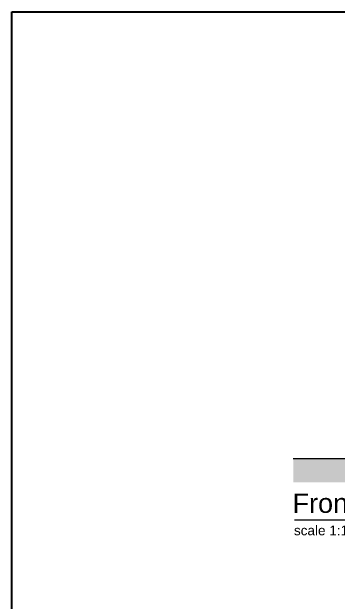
# Model space of a CAD drawing. Header units: millimetres. Extents: x -5841 to 140562, y 1006 to 102310.
# Drawn here: x -5841 to 8143, y 76984 to 102310 of the extents above; entities that cross this region are included whole.
import ezdxf

# ---------------------------------------------------------------- set-up
doc = ezdxf.new("R2010")
doc.units = ezdxf.units.MM
doc.header["$LTSCALE"] = 10
for name, color, linetype in [('CONCEPT HOUSE', 7, 'Continuous'), ('PDF17_0', 7, 'Continuous'), ('PDF17_Text', 7, 'Continuous')]:
    doc.layers.add(name, color=color, linetype=linetype)
doc.layers.add('PDF17_KD - WALL - LOADBEARING', color=7, linetype='Continuous', true_color=0x939598)
doc.styles.add('PDF FuturaCom-Book', font='arial.ttf')

msp = doc.modelspace()

# ---------------------------------------------------------------- linework, layer by layer
at = {"layer": 'CONCEPT HOUSE', "color": 0, "ltscale": 10, "true_color": 0xf8d731}
msp.add_lwpolyline([(-5841.47283, 102310.01352), (128074.23084, 102310.01352), (128074.23084, 53269.17531), (-5841.47283, 53269.17531)], close=True, dxfattribs=at)
at = {"layer": 'PDF17_0', "lineweight": 0}
for points in [[(31132.78855, 83130.32887), (32935.34831, 83130.32887), (8023.84771, 83130.32887), (6221.28795, 83130.32887)], [(6271.1858, 80516.92908), (13406.57806, 80516.92908)]]:
    msp.add_lwpolyline(points, dxfattribs=at)
at = {"layer": 'PDF17_KD - WALL - LOADBEARING', "color": 0, "true_color": 0xafd9aa, "transparency": 33554559}
for points in [[(32935.34831, 83130.32887), (6221.28795, 83130.32887), (32935.34831, 82132.37191)], [(6221.28795, 83130.32887), (32935.34831, 82132.37191), (6221.28795, 82132.37191)]]:
    msp.add_solid(points, dxfattribs=at)

# ---------------------------------------------------------------- texts
at = {"layer": 'PDF17_Text', "attachment_point": 4, "style": 'PDF FuturaCom-Book'}
for s, insert, char_height in [('Front Elevation', (6185.41912, 81225.46076), 829.9619965), ('scale 1:100', (6247.79143, 80058.63854), 414.9809982)]:
    msp.add_mtext(s, dxfattribs=dict(at, insert=insert, char_height=char_height))

doc.saveas('drawing.dxf')
